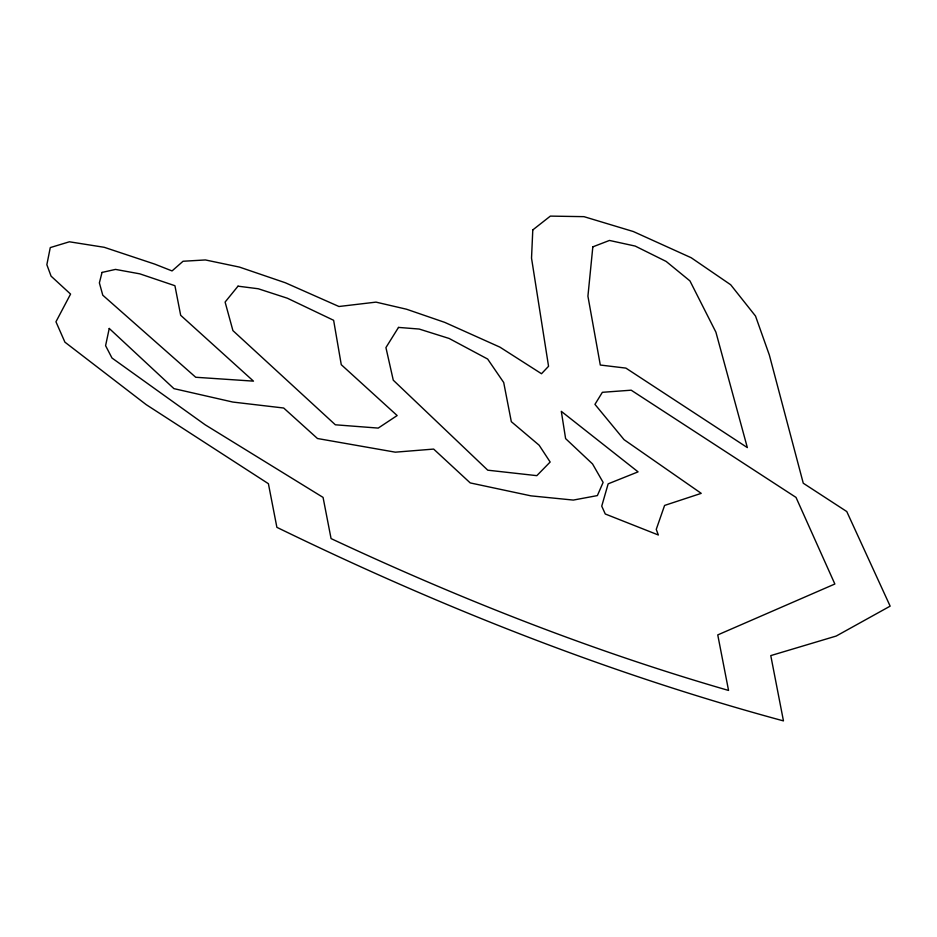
<?xml version="1.0" encoding="UTF-8"?>
<svg xmlns="http://www.w3.org/2000/svg" width="937" height="937" viewBox="0 0 937 937"><rect width="100%" height="100%" fill="white"/><g stroke="black" fill="none" stroke-linecap="round" stroke-linejoin="round"><path stroke-width="1.41" d="M532.79 229.916L531.525 258.12L548.555 366.285L541.504 373.734L499.936 347.147L444.759 322.387L406.553 309.233L375.995 302.124L338.948 306.504L285.34 282.763L239.415 267.08L205.414 259.947L183.043 261.259L172.057 270.934L154.722 264.105L104.218 247.298L69.397 241.793L50.27 247.591L46.85 264.702L51.078 276.146L70.568 294.089L55.951 321.778L64.911 342.157L146.184 404.632L268.404 483.703L276.883 527.332C439.617 606.614 608.582 673.621 783.461 720.893L770.776 655.607L836.214 636.047L890.15 606.145L846.767 511.543L803.267 483.223L769.359 355.076L755.515 316.05L730.684 284.754L691.19 257.734L633.353 231.544L583.962 216.658L550.359 216.107L532.79 229.916M592.828 246.853L587.921 296.197L600.301 365.032L625.904 368.112L747.339 447.593L715.915 332.19L689.948 280.913L666.16 261.435L635.181 246.068L609.46 240.446L592.828 246.853M109.242 328.454L105.588 345.683L111.983 358.016L205.144 424.777L323.066 497.406L331.066 538.588C459.669 598.755 592.067 651.063 728.553 690.44L717.754 634.911L834.855 584.009L796.017 497.406L631.187 390.19L602.362 392.31L594.948 404.362L624.065 439.676L701.239 493.354L664.591 505.43L656.251 529.382L658.336 534.992L605.267 513.991L601.741 506.144L608.148 483.843L638.074 471.861L561.31 411.343L565.608 438.61L592.535 463.932L603.123 482.403L597.373 495.591L573.315 500.077L530.928 495.849L470.233 482.918L433.655 449.081L395.309 452.173L317.479 438.516L283.688 408.017L232.821 402.055L173.931 388.632L109.242 328.454M102.039 272.421L99.381 282.88L102.777 295.202L195.716 377.26L253.47 381.136L180.677 315.3L174.926 285.715L139.8 273.838L115.509 269.411L102.039 272.421M398.506 327.411L385.927 347.58L393.271 380.188L487.755 470.187L536.819 475.656L550.16 462.023L539.15 445.227L511.321 421.673L503.708 382.507L487.65 359.047L449.151 338.468L419.202 329.051L398.506 327.411M238.01 286.172L225.103 302.065L232.926 330.62L335.352 424.789L378.22 428.092L397.147 415.548L341.267 364.692L333.631 320.302L287.343 298.212L258.261 288.76L238.01 286.172"/></g></svg>
